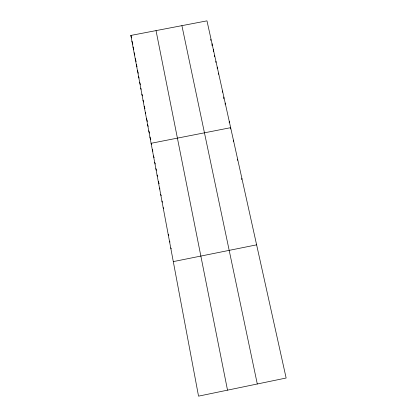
<?xml version="1.0" encoding="UTF-8"?>
<svg xmlns="http://www.w3.org/2000/svg" width="417" height="417" viewBox="0 0 417 417"><rect width="100%" height="100%" fill="white"/><g stroke="black" fill="none" stroke-linecap="round" stroke-linejoin="round"><path stroke-width="0.63" d="M215.923 62.477L215.928 61.257M217.221 68.424L217.231 67.142M218.529 74.315L218.544 73.064M222.48 92.256L222.516 90.995M223.783 98.881L223.856 97.031M225.149 104.302L225.201 103.098M229.194 122.692L229.277 121.488M230.549 128.957L230.648 127.68L151.095 143.292L151.517 144.47M233.296 141.363L233.416 140.164M237.455 160.321L237.622 159.127M241.672 179.565L241.891 178.393M173.295 261.61L256.622 244.842M130.86 35.435L206.973 20.85L286.14 378.021L198.539 396.15L130.86 35.435L131.59 37.916M170.725 247.901L171.278 248.834M169.448 241.099L170.016 242.121M168.181 234.333L168.765 235.438M163.167 207.635L163.652 208.698M161.932 201.051L162.427 202.172M160.707 194.499L161.207 195.677M159.482 187.978L159.935 189.078M158.262 181.494L159.19 183.793M157.053 175.046L157.527 176.245M155.849 168.63L156.5 170.313M154.655 162.244L155.312 163.996M153.461 155.895L154.134 157.709M152.278 149.578L152.893 151.282M149.922 137.037L150.777 139.466M148.754 130.818L149.552 133.112M147.592 124.626L148.197 126.398M146.44 118.47L147.462 121.509M145.288 112.34L145.674 113.497M144.146 106.246L144.923 108.613M143.01 100.184L143.599 102.003M141.874 94.148L142.432 95.879M140.748 88.143L141.123 89.327M139.627 82.17L140.388 84.588M138.512 76.228L139.09 78.078M137.401 70.311L138.308 73.256M136.302 64.426L137.031 66.835M135.202 58.573L136.13 61.638M134.107 52.745L134.811 55.091M133.018 46.944L133.732 49.336M131.939 41.179L132.835 44.223M181.906 25.651L257.299 383.989M156.031 30.613L227.515 390.15M210.788 39.229L210.809 40.465M212.05 43.769L212.071 45.708M213.337 49.571L213.348 51.473M214.63 55.398L214.63 56.644"/></g></svg>
